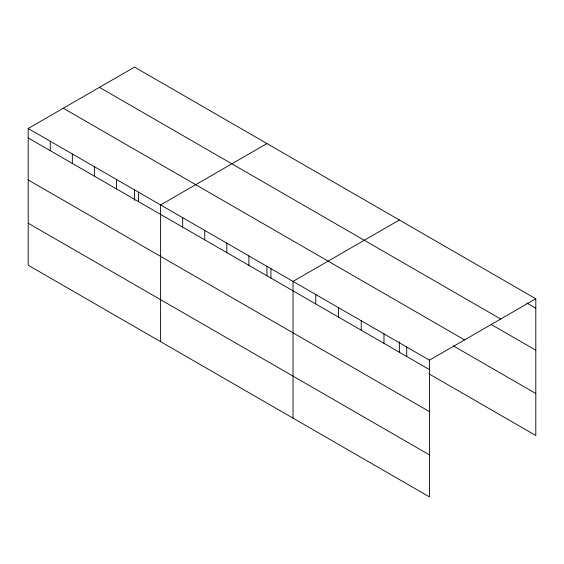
<?xml version="1.0" encoding="UTF-8"?>
<svg xmlns="http://www.w3.org/2000/svg" width="564" height="564" viewBox="0 0 564 564"><rect width="100%" height="100%" fill="white"/><g stroke="black" fill="none" stroke-linecap="round" stroke-linejoin="round"><path stroke-width="0.85" d="M28.2 128.493L429.458 360.163L429.458 496.898L28.2 265.235L28.2 128.493L134.542 67.102L535.8 298.765L535.8 435.507L428.929 373.805M266.955 143.552L160.613 204.943L160.613 341.685M399.368 220.002L293.033 281.394L293.033 418.135M429.458 360.163L535.8 298.765M526.706 302.967L535.8 308.219M99.447 87.364L500.705 319.027M491.082 324.406L535.8 350.223M63.295 108.232L464.553 339.902M453.188 345.802L535.8 393.503M28.2 137.947L429.458 369.61M28.2 179.951L429.458 411.621M28.2 223.231L429.458 454.894M406.722 347.036L406.722 356.483M399.368 341.862L399.368 352.366M383.985 333.902L383.985 343.356M361.249 320.775L361.249 330.229M338.506 307.648L338.506 317.102M315.769 294.521L315.769 303.975M270.96 268.654L270.96 278.108M266.955 266.286L266.955 275.916M248.893 255.908L248.893 265.362M226.827 243.169L226.827 252.623M204.753 230.429L204.753 239.883M182.687 217.683L182.687 227.137M138.547 192.204L138.547 201.658M134.542 189.835L134.542 200.34M116.48 179.458L116.48 188.912M94.407 166.718L94.407 176.172M72.34 153.979L72.34 163.433M50.266 141.24L50.266 150.687"/></g></svg>
